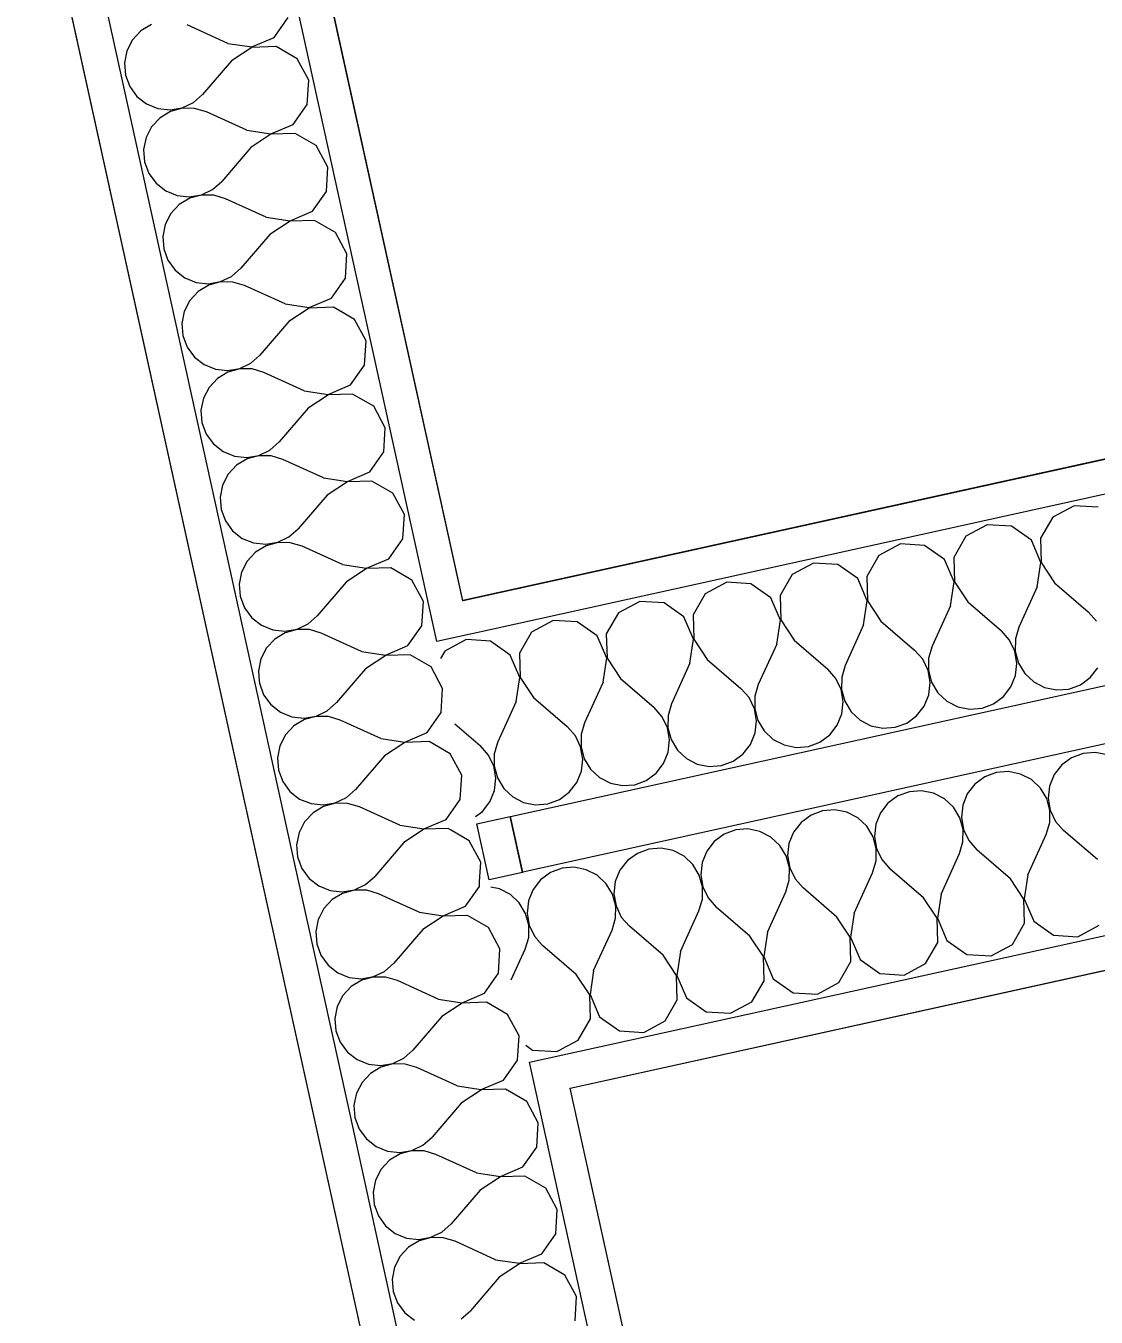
# Model space of a CAD drawing. Header units: millimetres. Extents: x 755110 to 820807, y -116979 to -66610.
# Drawn here: x 779191.7 to 779568.9, y -108217.1 to -107762.2 of the extents above; entities that cross this region are included whole.
import ezdxf

# ---------------------------------------------------------------- set-up
doc = ezdxf.new("R2010")
doc.units = ezdxf.units.MM
doc.header["$MEASUREMENT"] = 0
doc.layers.add('New_Dimensioning - General', color=7, linetype='Continuous')
doc.layers.add('New_Structural - Bearing', color=7, linetype='Continuous')
doc.layers.add('New_Dimensioning - General_Pen_No__1', color=7, linetype='Continuous', lineweight=13)
doc.layers.add('New_Structural - Bearing_Pen_No__1', color=7, linetype='Continuous', lineweight=13)
doc.styles.add('GENERATED_STYLE_1', font='')
doc.styles.get('GENERATED_STYLE_1').set_extended_font_data('Arial')
doc.dimstyles.new('GENERATED_STYLE__1', dxfattribs={"dimtxt": 200, "dimasz": 95, "dimexe": 0.18, "dimexo": 0.0625, "dimgap": 0, "dimtad": 1, "dimdec": 0, "dimzin": 0, "dimdsep": 46, "dimtxsty": 'GENERATED_STYLE_1', "dimblk": 'ARROWHEAD_2', "dimblk1": 'ARROWHEAD_2', "dimblk2": 'ARROWHEAD_2', "dimcen": 0.09, "dimse1": 1, "dimse2": 1, "dimclrd": 7, "dimclre": 7, "dimclrt": 7, "dimadec": 0, "dimazin": 0, "dimtfac": 1, "dimtdec": 4, "dimtmove": 0, "dimatfit": 3, "dimfxl": 0, "dimtolj": 1, "dimtzin": 0, "dimarcsym": 0})

# ---------------------------------------------------------------- blocks, each defined once
blk = doc.blocks.new('*X122')
at = {"layer": 'New_Structural - Bearing_Pen_No__1', "color": 7, "linetype": 'Continuous', "lineweight": 13}
for p, q in [((779368.97, -108070.07), (779368.9, -108070.23)), ((779371.93, -108083.97), (779372.06, -108084.13)), ((779380.44, -108122.63), (779380.53, -108122.58))]:
    blk.add_line(p, q, dxfattribs=at)
blk = doc.blocks.new('*X123')
at = {"layer": 'New_Structural - Bearing_Pen_No__1', "color": 7, "linetype": 'Continuous', "lineweight": 13}
for p, q in [((779358.6, -108066.18), (779355.59, -108065.58)), ((779362.44, -108068.16), (779358.6, -108066.18)), ((779365.6, -108071.11), (779362.44, -108068.16)), ((779368.83, -108070.4), (779368.36, -108074.7)), ((779368.9, -108070.23), (779368.83, -108070.4)), ((779367.83, -108074.82), (779365.6, -108071.11)), ((779368.96, -108078.99), (779367.83, -108074.82)), ((779368.36, -108074.7), (779369.09, -108078.96)), ((779368.91, -108083.31), (779368.96, -108078.99)), ((779369.09, -108078.96), (779370.95, -108082.86)), ((779367.68, -108087.45), (779368.91, -108083.31)), ((779370.95, -108082.86), (779371.93, -108083.97)), ((779362.78, -108098.24), (779367.68, -108087.45)), ((779367.85, -108121.27), (779370.28, -108122.99)), ((779370.28, -108122.99), (779378.83, -108123.5)), ((779378.83, -108123.5), (779380.44, -108122.63))]:
    blk.add_line(p, q, dxfattribs=at)
blk = doc.blocks.new('*X124')
at = {"layer": 'New_Structural - Bearing_Pen_No__1', "color": 7, "linetype": 'Continuous', "lineweight": 13}
for p, q in [((779560.2, -108020), (779556.71, -108022.55)), ((779564.25, -108018.49), (779560.2, -108020)), ((779568.56, -108018.16), (779564.25, -108018.49)), ((779572.8, -108019.01), (779568.56, -108018.16)), ((779533.65, -108025.23), (779529.6, -108026.74)), ((779537.96, -108024.9), (779533.65, -108025.23)), ((779542.2, -108025.75), (779537.96, -108024.9)), ((779556.71, -108022.55), (779554.06, -108025.96)), ((779526.11, -108029.29), (779523.46, -108032.7)), ((779529.6, -108026.74), (779526.11, -108029.29)), ((779546.04, -108027.73), (779542.2, -108025.75)), ((779549.2, -108030.68), (779546.04, -108027.73)), ((779552.43, -108029.97), (779551.96, -108034.26)), ((779554.06, -108025.96), (779552.43, -108029.97)), ((779499, -108033.48), (779495.51, -108036.03)), ((779503.05, -108031.97), (779499, -108033.48)), ((779507.36, -108031.63), (779503.05, -108031.97)), ((779511.6, -108032.49), (779507.36, -108031.63)), ((779515.44, -108034.46), (779511.6, -108032.49)), ((779518.6, -108037.42), (779515.44, -108034.46)), ((779523.46, -108032.7), (779521.83, -108036.71)), ((779551.43, -108034.38), (779549.2, -108030.68)), ((779552.56, -108038.55), (779551.43, -108034.38)), ((779551.96, -108034.26), (779552.69, -108038.52)), ((779472.45, -108038.71), (779468.4, -108040.22)), ((779476.76, -108038.37), (779472.45, -108038.71)), ((779481, -108039.23), (779476.76, -108038.37)), ((779495.51, -108036.03), (779492.86, -108039.44)), ((779520.83, -108041.12), (779518.6, -108037.42)), ((779521.83, -108036.71), (779521.36, -108041)), ((779552.51, -108042.87), (779552.56, -108038.55)), ((779552.69, -108038.52), (779554.55, -108042.43)), ((779464.91, -108042.77), (779462.26, -108046.18)), ((779468.4, -108040.22), (779464.91, -108042.77)), ((779484.84, -108041.2), (779481, -108039.23)), ((779488, -108044.16), (779484.84, -108041.2)), ((779491.23, -108043.44), (779490.76, -108047.74)), ((779492.86, -108039.44), (779491.23, -108043.44)), ((779521.96, -108045.29), (779520.83, -108041.12)), ((779521.36, -108041), (779522.09, -108045.26)), ((779551.28, -108047.02), (779552.51, -108042.87)), ((779554.55, -108042.43), (779557.4, -108045.67)), ((779437.8, -108046.95), (779434.31, -108049.51)), ((779441.85, -108045.45), (779437.8, -108046.95)), ((779446.16, -108045.11), (779441.85, -108045.45)), ((779450.4, -108045.96), (779446.16, -108045.11)), ((779454.24, -108047.94), (779450.4, -108045.96)), ((779457.4, -108050.89), (779454.24, -108047.94)), ((779462.26, -108046.18), (779460.63, -108050.18)), ((779490.23, -108047.86), (779488, -108044.16)), ((779491.36, -108052.03), (779490.23, -108047.86)), ((779490.76, -108047.74), (779491.49, -108052)), ((779521.91, -108049.61), (779521.96, -108045.29)), ((779522.09, -108045.26), (779523.95, -108049.17)), ((779544.8, -108061.28), (779551.28, -108047.02)), ((779569.28, -108055.89), (779557.4, -108045.67)), ((779411.25, -108052.19), (779407.2, -108053.69)), ((779415.56, -108051.85), (779411.25, -108052.19)), ((779419.8, -108052.7), (779415.56, -108051.85)), ((779423.64, -108054.68), (779419.8, -108052.7)), ((779434.31, -108049.51), (779431.65, -108052.92)), ((779459.63, -108054.6), (779457.4, -108050.89)), ((779460.63, -108050.18), (779460.16, -108054.48)), ((779491.31, -108056.35), (779491.36, -108052.03)), ((779491.49, -108052), (779493.35, -108055.9)), ((779520.68, -108053.76), (779521.91, -108049.61)), ((779523.95, -108049.17), (779526.8, -108052.41)), ((779538.68, -108062.63), (779526.8, -108052.41)), ((779403.71, -108056.25), (779401.05, -108059.66)), ((779407.2, -108053.69), (779403.71, -108056.25)), ((779426.8, -108057.63), (779423.64, -108054.68)), ((779430.03, -108056.92), (779429.56, -108061.22)), ((779431.65, -108052.92), (779430.03, -108056.92)), ((779460.76, -108058.77), (779459.63, -108054.6)), ((779460.16, -108054.48), (779460.89, -108058.74)), ((779490.08, -108060.5), (779491.31, -108056.35)), ((779493.35, -108055.9), (779496.2, -108059.15)), ((779514.2, -108068.02), (779520.68, -108053.76)), ((779376.6, -108060.43), (779373.11, -108062.99)), ((779380.65, -108058.93), (779376.6, -108060.43)), ((779384.96, -108058.59), (779380.65, -108058.93)), ((779389.2, -108059.44), (779384.96, -108058.59)), ((779393.04, -108061.42), (779389.2, -108059.44)), ((779396.2, -108064.37), (779393.04, -108061.42)), ((779401.05, -108059.66), (779399.43, -108063.66)), ((779429.03, -108061.34), (779426.8, -108057.63)), ((779430.16, -108065.51), (779429.03, -108061.34)), ((779429.56, -108061.22), (779430.29, -108065.48)), ((779460.71, -108063.09), (779460.76, -108058.77)), ((779460.89, -108058.74), (779462.75, -108062.64)), ((779483.6, -108074.76), (779490.08, -108060.5)), ((779508.08, -108069.37), (779496.2, -108059.15)), ((779544.8, -108061.28), (779543.52, -108069.75)), ((779370.45, -108066.39), (779368.97, -108070.07)), ((779373.11, -108062.99), (779370.45, -108066.39)), ((779398.43, -108068.08), (779396.2, -108064.37)), ((779399.43, -108063.66), (779398.96, -108067.96)), ((779430.11, -108069.83), (779430.16, -108065.51)), ((779430.29, -108065.48), (779432.15, -108069.38)), ((779459.48, -108067.24), (779460.71, -108063.09)), ((779462.75, -108062.64), (779465.6, -108065.89)), ((779477.48, -108076.11), (779465.6, -108065.89)), ((779543.4, -108069.77), (779538.68, -108062.63)), ((779399.56, -108072.25), (779398.43, -108068.08)), ((779398.96, -108067.96), (779399.69, -108072.22)), ((779428.88, -108073.97), (779430.11, -108069.83)), ((779432.15, -108069.38), (779435, -108072.63)), ((779453, -108081.5), (779459.48, -108067.24)), ((779512.8, -108076.51), (779508.08, -108069.37)), ((779514.2, -108068.02), (779512.92, -108076.49)), ((779543.65, -108078.33), (779543.4, -108069.77)), ((779543.52, -108069.75), (779546.88, -108077.62)), ((779399.51, -108076.57), (779399.56, -108072.25)), ((779399.69, -108072.22), (779401.55, -108076.12)), ((779422.4, -108088.24), (779428.88, -108073.97)), ((779446.88, -108082.85), (779435, -108072.63)), ((779483.6, -108074.76), (779482.32, -108083.22)), ((779398.28, -108080.71), (779399.51, -108076.57)), ((779401.55, -108076.12), (779404.4, -108079.37)), ((779416.28, -108089.58), (779404.4, -108079.37)), ((779482.2, -108083.25), (779477.48, -108076.11)), ((779513.05, -108085.07), (779512.8, -108076.51)), ((779512.92, -108076.49), (779516.28, -108084.36)), ((779539.37, -108085.75), (779543.65, -108078.33)), ((779546.88, -108077.62), (779553.88, -108082.55)), ((779562.43, -108083.06), (779569.97, -108079.01)), ((779372.06, -108084.13), (779373.8, -108086.1)), ((779391.8, -108094.98), (779398.28, -108080.71)), ((779451.6, -108089.99), (779446.88, -108082.85)), ((779453, -108081.5), (779451.72, -108089.96)), ((779482.45, -108091.81), (779482.2, -108083.25)), ((779482.32, -108083.22), (779485.68, -108091.1)), ((779516.28, -108084.36), (779523.28, -108089.29)), ((779553.88, -108082.55), (779562.43, -108083.06)), ((779385.68, -108096.32), (779373.8, -108086.1)), ((779422.4, -108088.24), (779421.12, -108096.7)), ((779508.77, -108092.49), (779513.05, -108085.07)), ((779531.83, -108089.8), (779539.37, -108085.75)), ((779421, -108096.73), (779416.28, -108089.58)), ((779451.85, -108098.55), (779451.6, -108089.99)), ((779451.72, -108089.96), (779455.08, -108097.84)), ((779478.17, -108099.23), (779482.45, -108091.81)), ((779485.68, -108091.1), (779492.68, -108096.03)), ((779501.23, -108096.54), (779508.77, -108092.49)), ((779523.28, -108089.29), (779531.83, -108089.8)), ((779390.4, -108103.47), (779385.68, -108096.32)), ((779391.8, -108094.98), (779390.52, -108103.44)), ((779421.25, -108105.29), (779421, -108096.73)), ((779421.12, -108096.7), (779424.48, -108104.58)), ((779455.08, -108097.84), (779462.08, -108102.77)), ((779492.68, -108096.03), (779501.23, -108096.54)), ((779447.57, -108105.96), (779451.85, -108098.55)), ((779462.08, -108102.77), (779470.63, -108103.28)), ((779470.63, -108103.28), (779478.17, -108099.23)), ((779390.65, -108112.03), (779390.4, -108103.47)), ((779390.52, -108103.44), (779393.88, -108111.32)), ((779416.97, -108112.7), (779421.25, -108105.29)), ((779424.48, -108104.58), (779431.48, -108109.51)), ((779440.03, -108110.02), (779447.57, -108105.96)), ((779393.88, -108111.32), (779400.88, -108116.25)), ((779431.48, -108109.51), (779440.03, -108110.02)), ((779386.37, -108119.44), (779390.65, -108112.03)), ((779400.88, -108116.25), (779409.43, -108116.76)), ((779409.43, -108116.76), (779416.97, -108112.7)), ((779380.53, -108122.58), (779386.37, -108119.44))]:
    blk.add_line(p, q, dxfattribs=at)
blk = doc.blocks.new('*X125')
at = {"layer": 'New_Structural - Bearing_Pen_No__1', "color": 7, "linetype": 'Continuous', "lineweight": 13}
for p, q in [((779348.81, -107978.52), (779348.7, -107978.52)), ((779357.27, -108016.98), (779357.22, -108017.18)), ((779360.24, -108030.92), (779360.37, -108031.04))]:
    blk.add_line(p, q, dxfattribs=at)
blk = doc.blocks.new('*X126')
at = {"layer": 'New_Structural - Bearing_Pen_No__1', "color": 7, "linetype": 'Continuous', "lineweight": 13}
for p, q in [((779346.88, -107978.41), (779339.34, -107982.47)), ((779348.7, -107978.52), (779346.88, -107978.41)), ((779339.34, -107982.47), (779337.85, -107985.04)), ((779342.92, -108008.08), (779351.9, -108015.8)), ((779354.76, -108019.05), (779351.9, -108015.8)), ((779356.62, -108022.95), (779354.76, -108019.05)), ((779356.8, -108018.6), (779356.75, -108022.92)), ((779357.22, -108017.18), (779356.8, -108018.6)), ((779357.35, -108027.21), (779356.62, -108022.95)), ((779356.75, -108022.92), (779357.88, -108027.09)), ((779356.88, -108031.51), (779357.35, -108027.21)), ((779357.88, -108027.09), (779360.11, -108030.8)), ((779355.25, -108035.51), (779356.88, -108031.51)), ((779360.11, -108030.8), (779360.24, -108030.92)), ((779350.12, -108040.74), (779352.6, -108038.92)), ((779352.6, -108038.92), (779355.25, -108035.51))]:
    blk.add_line(p, q, dxfattribs=at)
blk = doc.blocks.new('*X127')
at = {"layer": 'New_Structural - Bearing_Pen_No__1', "color": 7, "linetype": 'Continuous', "lineweight": 13}
for p, q in [((779561.08, -107931.24), (779553.54, -107935.29)), ((779569.62, -107931.75), (779561.08, -107931.24)), ((779530.48, -107937.97), (779522.94, -107942.03)), ((779539.02, -107938.49), (779530.48, -107937.97)), ((779546.03, -107943.42), (779539.02, -107938.49)), ((779553.54, -107935.29), (779549.26, -107942.71)), ((779522.94, -107942.03), (779518.66, -107949.45)), ((779549.39, -107951.29), (779546.03, -107943.42)), ((779549.26, -107942.71), (779549.51, -107951.27)), ((779499.88, -107944.71), (779492.34, -107948.77)), ((779508.42, -107945.23), (779499.88, -107944.71)), ((779515.43, -107950.16), (779508.42, -107945.23)), ((779469.28, -107951.45), (779461.74, -107955.51)), ((779477.82, -107951.97), (779469.28, -107951.45)), ((779484.83, -107956.9), (779477.82, -107951.97)), ((779492.34, -107948.77), (779488.06, -107956.19)), ((779518.79, -107958.03), (779515.43, -107950.16)), ((779518.66, -107949.45), (779518.91, -107958)), ((779548.11, -107959.76), (779549.39, -107951.29)), ((779549.51, -107951.27), (779554.23, -107958.41)), ((779461.74, -107955.51), (779457.46, -107962.92)), ((779488.19, -107964.77), (779484.83, -107956.9)), ((779488.06, -107956.19), (779488.31, -107964.74)), ((779438.68, -107958.19), (779431.14, -107962.25)), ((779447.22, -107958.71), (779438.68, -107958.19)), ((779454.22, -107963.64), (779447.22, -107958.71)), ((779517.51, -107966.5), (779518.79, -107958.03)), ((779518.91, -107958), (779523.63, -107965.15)), ((779548.11, -107959.76), (779541.62, -107974.02)), ((779554.23, -107958.41), (779566.1, -107968.63)), ((779408.08, -107964.93), (779400.54, -107968.99)), ((779416.62, -107965.44), (779408.08, -107964.93)), ((779423.62, -107970.37), (779416.62, -107965.44)), ((779431.14, -107962.25), (779426.86, -107969.66)), ((779457.59, -107971.51), (779454.22, -107963.64)), ((779457.46, -107962.92), (779457.71, -107971.48)), ((779486.91, -107973.24), (779488.19, -107964.77)), ((779488.31, -107964.74), (779493.03, -107971.89)), ((779523.63, -107965.15), (779535.5, -107975.37)), ((779400.54, -107968.99), (779396.26, -107976.4)), ((779426.99, -107978.25), (779423.62, -107970.37)), ((779426.86, -107969.66), (779427.11, -107978.22)), ((779517.51, -107966.5), (779511.02, -107980.76)), ((779568.96, -107971.87), (779566.1, -107968.63)), ((779377.48, -107971.67), (779369.94, -107975.73)), ((779386.02, -107972.18), (779377.48, -107971.67)), ((779393.02, -107977.11), (779386.02, -107972.18)), ((779456.31, -107979.98), (779457.59, -107971.51)), ((779457.71, -107971.48), (779462.43, -107978.63)), ((779486.91, -107973.24), (779480.42, -107987.5)), ((779493.03, -107971.89), (779504.9, -107982.11)), ((779538.36, -107978.61), (779535.5, -107975.37)), ((779541.62, -107974.02), (779540.4, -107978.16)), ((779355.42, -107978.92), (779348.81, -107978.52)), ((779362.42, -107983.85), (779355.42, -107978.92)), ((779369.94, -107975.73), (779365.66, -107983.14)), ((779396.39, -107984.99), (779393.02, -107977.11)), ((779396.26, -107976.4), (779396.51, -107984.96)), ((779425.71, -107986.72), (779426.99, -107978.25)), ((779427.11, -107978.22), (779431.83, -107985.37)), ((779456.31, -107979.98), (779449.82, -107994.24)), ((779462.43, -107978.63), (779474.3, -107988.85)), ((779540.22, -107982.51), (779538.36, -107978.61)), ((779540.4, -107978.16), (779540.35, -107982.49)), ((779365.79, -107991.73), (779362.42, -107983.85)), ((779365.66, -107983.14), (779365.91, -107991.7)), ((779507.76, -107985.35), (779504.9, -107982.11)), ((779511.02, -107980.76), (779509.8, -107984.9)), ((779540.95, -107986.78), (779540.22, -107982.51)), ((779540.35, -107982.49), (779541.48, -107986.66)), ((779395.11, -107993.45), (779396.39, -107984.99)), ((779396.51, -107984.96), (779401.23, -107992.11)), ((779425.71, -107986.72), (779419.22, -108000.98)), ((779431.83, -107985.37), (779443.7, -107995.59)), ((779477.16, -107992.09), (779474.3, -107988.85)), ((779480.42, -107987.5), (779479.2, -107991.64)), ((779509.62, -107989.25), (779507.76, -107985.35)), ((779509.8, -107984.9), (779509.75, -107989.23)), ((779540.48, -107991.07), (779540.95, -107986.78)), ((779541.48, -107986.66), (779543.71, -107990.36)), ((779566.8, -107991.75), (779569.45, -107988.34)), ((779364.51, -108000.19), (779365.79, -107991.73)), ((779365.91, -107991.7), (779370.63, -107998.85)), ((779395.11, -107993.45), (779388.62, -108007.72)), ((779401.23, -107992.11), (779413.1, -108002.32)), ((779479.02, -107995.99), (779477.16, -107992.09)), ((779479.2, -107991.64), (779479.15, -107995.97)), ((779510.35, -107993.51), (779509.62, -107989.25)), ((779509.75, -107989.23), (779510.88, -107993.4)), ((779509.88, -107997.81), (779510.35, -107993.51)), ((779510.88, -107993.4), (779513.11, -107997.1)), ((779538.85, -107995.08), (779540.48, -107991.07)), ((779543.71, -107990.36), (779546.87, -107993.31)), ((779546.87, -107993.31), (779550.71, -107995.29)), ((779563.31, -107994.3), (779566.8, -107991.75)), ((779446.56, -107998.83), (779443.7, -107995.59)), ((779449.82, -107994.24), (779448.6, -107998.38)), ((779479.75, -108000.25), (779479.02, -107995.99)), ((779479.15, -107995.97), (779480.28, -108000.14)), ((779508.25, -108001.82), (779509.88, -107997.81)), ((779513.11, -107997.1), (779516.27, -108000.05)), ((779536.2, -107998.49), (779538.85, -107995.08)), ((779550.71, -107995.29), (779554.95, -107996.14)), ((779554.95, -107996.14), (779559.26, -107995.81)), ((779559.26, -107995.81), (779563.31, -107994.3)), ((779364.51, -108000.19), (779358.02, -108014.46)), ((779370.63, -107998.85), (779382.5, -108009.06)), ((779415.96, -108005.57), (779413.1, -108002.32)), ((779419.22, -108000.98), (779418, -108005.12)), ((779448.42, -108002.73), (779446.56, -107998.83)), ((779449.15, -108006.99), (779448.42, -108002.73)), ((779448.6, -107998.38), (779448.55, -108002.7)), ((779448.55, -108002.7), (779449.68, -108006.88)), ((779479.28, -108004.55), (779479.75, -108000.25)), ((779480.28, -108000.14), (779482.51, -108003.84)), ((779505.6, -108005.23), (779508.25, -108001.82)), ((779516.27, -108000.05), (779520.11, -108002.03)), ((779520.11, -108002.03), (779524.35, -108002.88)), ((779524.35, -108002.88), (779528.66, -108002.54)), ((779528.66, -108002.54), (779532.71, -108001.04)), ((779532.71, -108001.04), (779536.2, -107998.49)), ((779417.82, -108009.47), (779415.96, -108005.57)), ((779418, -108005.12), (779417.95, -108009.44)), ((779448.68, -108011.29), (779449.15, -108006.99)), ((779449.68, -108006.88), (779451.91, -108010.58)), ((779477.65, -108008.56), (779479.28, -108004.55)), ((779482.51, -108003.84), (779485.67, -108006.79)), ((779485.67, -108006.79), (779489.51, -108008.77)), ((779502.11, -108007.78), (779505.6, -108005.23)), ((779385.36, -108012.31), (779382.5, -108009.06)), ((779387.4, -108011.86), (779387.35, -108016.18)), ((779388.62, -108007.72), (779387.4, -108011.86)), ((779418.55, -108013.73), (779417.82, -108009.47)), ((779417.95, -108009.44), (779419.08, -108013.61)), ((779447.05, -108015.3), (779448.68, -108011.29)), ((779451.91, -108010.58), (779455.07, -108013.53)), ((779475, -108011.97), (779477.65, -108008.56)), ((779489.51, -108008.77), (779493.75, -108009.62)), ((779493.75, -108009.62), (779498.06, -108009.28)), ((779498.06, -108009.28), (779502.11, -108007.78)), ((779358.02, -108014.46), (779357.27, -108016.98)), ((779387.22, -108016.21), (779385.36, -108012.31)), ((779387.95, -108020.47), (779387.22, -108016.21)), ((779387.35, -108016.18), (779388.48, -108020.35)), ((779418.08, -108018.03), (779418.55, -108013.73)), ((779419.08, -108013.61), (779421.31, -108017.32)), ((779444.4, -108018.7), (779447.05, -108015.3)), ((779455.07, -108013.53), (779458.91, -108015.51)), ((779458.91, -108015.51), (779463.15, -108016.36)), ((779463.15, -108016.36), (779467.46, -108016.02)), ((779467.46, -108016.02), (779471.51, -108014.52)), ((779471.51, -108014.52), (779475, -108011.97)), ((779387.48, -108024.77), (779387.95, -108020.47)), ((779388.48, -108020.35), (779390.71, -108024.06)), ((779416.45, -108022.03), (779418.08, -108018.03)), ((779421.31, -108017.32), (779424.47, -108020.27)), ((779424.47, -108020.27), (779428.31, -108022.25)), ((779440.91, -108021.26), (779444.4, -108018.7)), ((779385.85, -108028.77), (779387.48, -108024.77)), ((779390.71, -108024.06), (779393.87, -108027.01)), ((779410.31, -108028), (779413.8, -108025.44)), ((779413.8, -108025.44), (779416.45, -108022.03)), ((779428.31, -108022.25), (779432.55, -108023.1)), ((779432.55, -108023.1), (779436.86, -108022.76)), ((779436.86, -108022.76), (779440.91, -108021.26)), ((779383.2, -108032.18), (779385.85, -108028.77)), ((779393.87, -108027.01), (779397.71, -108028.99)), ((779397.71, -108028.99), (779401.95, -108029.84)), ((779401.95, -108029.84), (779406.26, -108029.5)), ((779406.26, -108029.5), (779410.31, -108028)), ((779360.37, -108031.04), (779363.27, -108033.75)), ((779363.27, -108033.75), (779367.11, -108035.73)), ((779379.71, -108034.74), (779383.2, -108032.18)), ((779367.11, -108035.73), (779371.35, -108036.58)), ((779371.35, -108036.58), (779375.66, -108036.24)), ((779375.66, -108036.24), (779379.71, -108034.74))]:
    blk.add_line(p, q, dxfattribs=at)
blk = doc.blocks.new('*D162')
at = {"layer": 'New_Dimensioning - General_Pen_No__1', "color": 7, "linetype": 'Continuous', "lineweight": 13}
for p, q in [((780976.36, -111183.57), (780936.04, -111000.46)), ((780978, -111023.22), (780934.4, -111160.81)), ((780077.13, -111285.62), (780956.2, -111092.02)), ((780097.29, -111377.17), (780056.96, -111194.06)), ((780098.93, -111216.82), (780055.33, -111354.41))]:
    blk.add_line(p, q, dxfattribs=at)
at = {"layer": 'New_Dimensioning - General_Pen_No__1', "color": 7, "lineweight": 13, "insert": (780285.73, -111198.72), "char_height": 200, "attachment_point": 7, "rotation": 12.42, "style": 'GENERATED_STYLE_1'}
blk.add_mtext('\\A1;{\\pql;\\fArial|b0|i0|c0|p34;900}', dxfattribs=at)
blk = doc.blocks.new('ARROWHEAD_2')
at = {"color": 0, "linetype": 'Continuous', "lineweight": 0}
for p, q in [((-0.3781, -0.655), (0.3781, 0.655)), ((0, 0), (-1, 0))]:
    blk.add_line(p, q, dxfattribs=at)
blk = doc.blocks.new('*D165')
at = {"layer": 'New_Dimensioning - General_Pen_No__1', "color": 7, "linetype": 'Continuous', "lineweight": 13}
for p, q in [((781615.21, -111861.92), (781574.88, -111678.81)), ((781573.25, -111839.16), (781616.85, -111701.57)), ((781595.05, -111770.37), (781654.74, -111757.22)), ((777025.26, -112776.77), (781595.05, -111770.37)), ((777045.42, -112868.33), (777005.1, -112685.22)), ((777047.06, -112707.97), (777003.46, -112845.57)), ((774658.28, -113298.05), (777025.26, -112776.77))]:
    blk.add_line(p, q, dxfattribs=at)
at = {"layer": 'New_Dimensioning - General_Pen_No__1', "color": 7, "lineweight": 13, "insert": (778967.61, -112308.05), "char_height": 200, "attachment_point": 7, "rotation": 12.42, "style": 'GENERATED_STYLE_1'}
blk.add_mtext('\\A1;{\\pql;\\fArial|b0|i0|c0|p34;4\xa0679}', dxfattribs=at)
blk = doc.blocks.new('*D167')
at = {"layer": 'New_Dimensioning - General_Pen_No__1', "color": 7, "linetype": 'Continuous', "lineweight": 13}
for p, q in [((781306.88, -103183.99), (779220.64, -93711)), ((781238.08, -103162.19), (781375.68, -103205.79)), ((781398.44, -103163.83), (781215.32, -103204.15)), ((782511.31, -108652.93), (781306.88, -103183.99)), ((782602.86, -108632.77), (782419.75, -108673.1)), ((782442.51, -108631.14), (782580.11, -108674.73)), ((782524.46, -108712.63), (782511.31, -108652.93))]:
    blk.add_line(p, q, dxfattribs=at)
at = {"layer": 'New_Dimensioning - General_Pen_No__1', "color": 7, "lineweight": 13, "insert": (781943.57, -106261), "char_height": 200, "attachment_point": 7, "rotation": 102.42, "style": 'GENERATED_STYLE_1'}
blk.add_mtext('\\A1;{\\pql;\\fArial|b0|i0|c0|p34;5\xa0600}', dxfattribs=at)
blk = doc.blocks.new('*D170')
at = {"layer": 'New_Dimensioning - General_Pen_No__1', "color": 7, "linetype": 'Continuous', "lineweight": 13}
for p, q in [((781169.76, -106280.96), (781145.02, -106168.65)), ((781261.31, -106260.8), (781078.2, -106301.12)), ((781100.96, -106259.16), (781238.55, -106302.76)), ((781730.03, -108824.99), (781169.76, -106280.96)), ((781661.23, -108803.2), (781798.83, -108846.79)), ((781821.59, -108804.83), (781638.47, -108845.16))]:
    blk.add_line(p, q, dxfattribs=at)
at = {"layer": 'New_Dimensioning - General_Pen_No__1', "color": 7, "lineweight": 13, "char_height": 200, "attachment_point": 7, "rotation": 102.42, "style": 'GENERATED_STYLE_1'}
for s, insert in [('\\A1;{\\pql;\\fArial|b0|i0|c0|p34;115}', (781232.06, -106749.86)), ('\\A1;{\\pql;\\fArial|b0|i0|c0|p34;2\xa0605}', (781484.37, -107895.52))]:
    blk.add_mtext(s, dxfattribs=dict(at, insert=insert))
blk = doc.blocks.new('*D171')
at = {"layer": 'New_Dimensioning - General_Pen_No__1', "color": 7, "linetype": 'Continuous', "lineweight": 13}
for p, q in [((781145.02, -106168.65), (780525.6, -103356.05)), ((781076.22, -106146.85), (781213.82, -106190.45)), ((781236.58, -106148.49), (781053.47, -106188.81)), ((781169.76, -106280.96), (781145.02, -106168.65)), ((781261.31, -106260.8), (781078.2, -106301.12)), ((781100.96, -106259.16), (781238.55, -106302.76)), ((781730.03, -108824.99), (781169.76, -106280.96))]:
    blk.add_line(p, q, dxfattribs=at)
blk = doc.blocks.new('*D181')
at = {"layer": 'New_Dimensioning - General_Pen_No__1', "color": 7, "linetype": 'Continuous', "lineweight": 13}
for p, q in [((779709.14, -94069.32), (779695.99, -94009.62)), ((779777.93, -94091.11), (779640.34, -94047.52)), ((779800.69, -94049.15), (779617.58, -94089.48)), ((783004.75, -109033.72), (779709.14, -94069.32)), ((782935.96, -109011.92), (783073.55, -109055.51)), ((783096.31, -109013.55), (782913.2, -109053.88)), ((783017.9, -109093.41), (783004.75, -109033.72))]:
    blk.add_line(p, q, dxfattribs=at)
at = {"layer": 'New_Dimensioning - General_Pen_No__1', "color": 7, "lineweight": 13, "insert": (781407.75, -101968.17), "char_height": 200, "attachment_point": 7, "rotation": 102.42, "style": 'GENERATED_STYLE_1'}
blk.add_mtext('\\A1;{\\pql;\\fArial|b0|i0|c0|p34;15\xa0323}', dxfattribs=at)
blk = doc.blocks.new('*X311')
at = {"layer": 'New_Structural - Bearing_Pen_No__1', "color": 7, "linetype": 'Continuous', "lineweight": 13}
for p, q in [((779360.08, -108133.52), (779363.65, -108128.45)), ((779343.74, -108135.6), (779339.63, -108133.74)), ((779352.2, -108136.88), (779360.08, -108133.52)), ((779343.74, -108135.6), (779352.2, -108136.88)), ((779352.23, -108137.01), (779345.09, -108141.72)), ((779360.79, -108136.75), (779352.23, -108137.01)), ((779368.2, -108141.03), (779360.79, -108136.75)), ((779307.69, -108140.77), (779307.35, -108142.44)), ((779307.35, -108142.44), (779307.69, -108146.75)), ((779345.09, -108141.72), (779334.87, -108153.6)), ((779372.26, -108148.57), (779368.2, -108141.03)), ((779307.69, -108146.75), (779309.19, -108150.8)), ((779309.19, -108150.8), (779311.75, -108154.29)), ((779371.75, -108157.12), (779372.26, -108148.57)), ((779311.75, -108154.29), (779315.16, -108156.95)), ((779315.16, -108156.95), (779319.16, -108158.57)), ((779327.72, -108158.32), (779331.62, -108156.46)), ((779331.62, -108156.46), (779334.87, -108153.6)), ((779366.82, -108164.12), (779371.75, -108157.12)), ((779319.87, -108161.8), (779316.92, -108164.96)), ((779319.16, -108158.57), (779323.46, -108159.04)), ((779323.58, -108159.57), (779319.87, -108161.8)), ((779323.46, -108159.04), (779327.72, -108158.32)), ((779327.75, -108158.44), (779323.58, -108159.57)), ((779332.07, -108158.49), (779327.75, -108158.44)), ((779336.21, -108159.72), (779332.07, -108158.49)), ((779350.48, -108166.2), (779336.21, -108159.72)), ((779316.92, -108164.96), (779314.94, -108168.8)), ((779350.48, -108166.2), (779358.94, -108167.48)), ((779358.94, -108167.48), (779366.82, -108164.12)), ((779314.94, -108168.8), (779314.09, -108173.04)), ((779358.97, -108167.61), (779351.82, -108172.32)), ((779367.53, -108167.35), (779358.97, -108167.61)), ((779374.94, -108171.63), (779367.53, -108167.35)), ((779314.09, -108173.04), (779314.43, -108177.35)), ((779351.82, -108172.32), (779341.61, -108184.2)), ((779379, -108179.17), (779374.94, -108171.63)), ((779314.43, -108177.35), (779315.93, -108181.4)), ((779378.49, -108187.72), (779379, -108179.17)), ((779315.93, -108181.4), (779318.49, -108184.89)), ((779338.36, -108187.06), (779341.61, -108184.2)), ((779318.49, -108184.89), (779321.9, -108187.55)), ((779321.9, -108187.55), (779325.9, -108189.17)), ((779325.9, -108189.17), (779330.2, -108189.64)), ((779330.2, -108189.64), (779334.46, -108188.92)), ((779334.49, -108189.04), (779330.32, -108190.17)), ((779334.46, -108188.92), (779338.36, -108187.06)), ((779338.81, -108189.09), (779334.49, -108189.04)), ((779342.95, -108190.32), (779338.81, -108189.09)), ((779373.56, -108194.72), (779378.49, -108187.72)), ((779326.61, -108192.4), (779323.66, -108195.56)), ((779330.32, -108190.17), (779326.61, -108192.4)), ((779357.22, -108196.8), (779342.95, -108190.32)), ((779323.66, -108195.56), (779321.68, -108199.4)), ((779357.22, -108196.8), (779365.68, -108198.08)), ((779365.71, -108198.21), (779358.56, -108202.92)), ((779365.68, -108198.08), (779373.56, -108194.72)), ((779374.27, -108197.95), (779365.71, -108198.21)), ((779381.68, -108202.23), (779374.27, -108197.95)), ((779321.68, -108199.4), (779320.83, -108203.64)), ((779358.56, -108202.92), (779348.35, -108214.8)), ((779385.74, -108209.77), (779381.68, -108202.23)), ((779320.83, -108203.64), (779321.17, -108207.95)), ((779321.17, -108207.95), (779322.67, -108212)), ((779322.67, -108212), (779325.23, -108215.49)), ((779385.23, -108218.32), (779385.74, -108209.77)), ((779325.23, -108215.49), (779328.64, -108218.15)), ((779345.1, -108217.66), (779348.35, -108214.8))]:
    blk.add_line(p, q, dxfattribs=at)
blk = doc.blocks.new('*X312')
at = {"layer": 'New_Structural - Bearing_Pen_No__1', "color": 7, "linetype": 'Continuous', "lineweight": 13}
for p, q in [((779346.6, -108072.32), (779351.53, -108065.32)), ((779351.53, -108065.32), (779351.63, -108063.72)), ((779330.26, -108074.4), (779321.4, -108070.37)), ((779330.26, -108074.4), (779338.73, -108075.68)), ((779338.73, -108075.68), (779346.6, -108072.32)), ((779347.31, -108075.55), (779338.75, -108075.81)), ((779354.73, -108079.83), (779347.31, -108075.55)), ((779294.73, -108077), (779293.87, -108081.24)), ((779295.17, -108076.15), (779294.73, -108077)), ((779338.75, -108075.81), (779331.61, -108080.52)), ((779358.78, -108087.37), (779354.73, -108079.83)), ((779293.87, -108081.24), (779294.21, -108085.55)), ((779331.61, -108080.52), (779321.39, -108092.4)), ((779294.21, -108085.55), (779295.72, -108089.6)), ((779358.27, -108095.92), (779358.78, -108087.37)), ((779295.72, -108089.6), (779298.27, -108093.09)), ((779298.27, -108093.09), (779301.68, -108095.75)), ((779318.14, -108095.26), (779321.39, -108092.4)), ((779301.68, -108095.75), (779305.68, -108097.37)), ((779305.68, -108097.37), (779309.98, -108097.84)), ((779309.98, -108097.84), (779314.24, -108097.12)), ((779314.27, -108097.24), (779310.1, -108098.37)), ((779314.24, -108097.12), (779318.14, -108095.26)), ((779318.59, -108097.29), (779314.27, -108097.24)), ((779322.74, -108098.52), (779318.59, -108097.29)), ((779353.34, -108102.92), (779358.27, -108095.92)), ((779306.4, -108100.6), (779303.44, -108103.76)), ((779310.1, -108098.37), (779306.4, -108100.6)), ((779337, -108105), (779322.74, -108098.52)), ((779303.44, -108103.76), (779301.47, -108107.6)), ((779337, -108105), (779345.46, -108106.28)), ((779345.49, -108106.41), (779338.35, -108111.12)), ((779345.46, -108106.28), (779353.34, -108102.92)), ((779354.05, -108106.15), (779345.49, -108106.41)), ((779361.47, -108110.43), (779354.05, -108106.15)), ((779301.47, -108107.6), (779300.61, -108111.84)), ((779300.61, -108111.84), (779300.95, -108116.15)), ((779338.35, -108111.12), (779328.13, -108123)), ((779365.52, -108117.97), (779361.47, -108110.43)), ((779300.95, -108116.15), (779302.46, -108120.2)), ((779302.46, -108120.2), (779305.01, -108123.69)), ((779365.01, -108126.52), (779365.52, -108117.97)), ((779305.01, -108123.69), (779308.42, -108126.35)), ((779324.88, -108125.86), (779328.13, -108123)), ((779308.42, -108126.35), (779312.42, -108127.97)), ((779312.42, -108127.97), (779316.72, -108128.44)), ((779316.84, -108128.97), (779313.14, -108131.2)), ((779316.72, -108128.44), (779320.98, -108127.72)), ((779321.01, -108127.84), (779316.84, -108128.97)), ((779320.98, -108127.72), (779324.88, -108125.86)), ((779325.33, -108127.89), (779321.01, -108127.84)), ((779329.48, -108129.12), (779325.33, -108127.89)), ((779339.63, -108133.74), (779329.48, -108129.12)), ((779363.65, -108128.45), (779365.01, -108126.52)), ((779310.18, -108134.36), (779308.2, -108138.2)), ((779313.14, -108131.2), (779310.18, -108134.36)), ((779308.2, -108138.2), (779307.69, -108140.77))]:
    blk.add_line(p, q, dxfattribs=at)
blk = doc.blocks.new('*X313')
at = {"layer": 'New_Structural - Bearing_Pen_No__1', "color": 7, "linetype": 'Continuous', "lineweight": 13}
for p, q in [((779347.99, -108049.23), (779341.35, -108045.4)), ((779324.87, -108049.92), (779314.65, -108061.8)), ((779326.9, -108048.58), (779324.87, -108049.92)), ((779352.04, -108056.77), (779347.99, -108049.23)), ((779288.27, -108057.09), (779288.98, -108059)), ((779351.63, -108063.72), (779352.04, -108056.77)), ((779288.98, -108059), (779291.53, -108062.49)), ((779311.41, -108064.66), (779314.65, -108061.8)), ((779291.53, -108062.49), (779294.94, -108065.15)), ((779294.94, -108065.15), (779298.95, -108066.77)), ((779307.5, -108066.52), (779311.41, -108064.66)), ((779299.66, -108070), (779296.7, -108073.16)), ((779298.95, -108066.77), (779303.24, -108067.24)), ((779303.36, -108067.77), (779299.66, -108070)), ((779303.24, -108067.24), (779307.5, -108066.52)), ((779307.53, -108066.64), (779303.36, -108067.77)), ((779311.85, -108066.69), (779307.53, -108066.64)), ((779316, -108067.92), (779311.85, -108066.69)), ((779321.4, -108070.37), (779316, -108067.92)), ((779296.7, -108073.16), (779295.17, -108076.15))]:
    blk.add_line(p, q, dxfattribs=at)
blk = doc.blocks.new('*X314')
at = {"layer": 'New_Structural - Bearing_Pen_No__1', "color": 7, "linetype": 'Continuous', "lineweight": 13}
for p, q in [((779318.54, -107984.01), (779311.39, -107988.72)), ((779316.27, -107983.55), (779318.51, -107983.88)), ((779318.51, -107983.88), (779322.52, -107982.17)), ((779327.09, -107983.75), (779318.54, -107984.01)), ((779334.51, -107988.03), (779327.09, -107983.75)), ((779311.39, -107988.72), (779301.17, -108000.6)), ((779338.57, -107995.57), (779334.51, -107988.03)), ((779273.93, -107992.87), (779274, -107993.75)), ((779274, -107993.75), (779275.5, -107997.8)), ((779275.5, -107997.8), (779278.05, -108001.29)), ((779338.05, -108004.12), (779338.57, -107995.57)), ((779278.05, -108001.29), (779281.46, -108003.95)), ((779297.93, -108003.46), (779301.17, -108000.6)), ((779281.46, -108003.95), (779285.47, -108005.57)), ((779285.47, -108005.57), (779289.76, -108006.04)), ((779289.88, -108006.57), (779286.18, -108008.8)), ((779289.76, -108006.04), (779294.03, -108005.32)), ((779294.05, -108005.44), (779289.88, -108006.57)), ((779294.03, -108005.32), (779297.93, -108003.46)), ((779298.38, -108005.49), (779294.05, -108005.44)), ((779302.52, -108006.72), (779298.38, -108005.49)), ((779316.78, -108013.2), (779302.52, -108006.72)), ((779333.12, -108011.12), (779338.05, -108004.12)), ((779286.18, -108008.8), (779283.23, -108011.96)), ((779325.25, -108014.48), (779333.12, -108011.12)), ((779281.25, -108015.8), (779280.4, -108020.04)), ((779283.23, -108011.96), (779281.25, -108015.8)), ((779316.78, -108013.2), (779325.25, -108014.48)), ((779325.27, -108014.61), (779318.13, -108019.32)), ((779333.83, -108014.35), (779325.27, -108014.61)), ((779341.25, -108018.63), (779333.83, -108014.35)), ((779280.4, -108020.04), (779280.74, -108024.35)), ((779318.13, -108019.32), (779307.91, -108031.2)), ((779345.3, -108026.17), (779341.25, -108018.63)), ((779280.74, -108024.35), (779282.24, -108028.4)), ((779282.24, -108028.4), (779284.79, -108031.89)), ((779344.79, -108034.72), (779345.3, -108026.17)), ((779284.79, -108031.89), (779288.2, -108034.55)), ((779288.2, -108034.55), (779292.21, -108036.17)), ((779300.77, -108035.92), (779304.67, -108034.06)), ((779304.67, -108034.06), (779307.91, -108031.2)), ((779292.21, -108036.17), (779296.5, -108036.64)), ((779296.62, -108037.17), (779292.92, -108039.4)), ((779296.5, -108036.64), (779300.77, -108035.92)), ((779300.79, -108036.04), (779296.62, -108037.17)), ((779305.11, -108036.09), (779300.79, -108036.04)), ((779309.26, -108037.32), (779305.11, -108036.09)), ((779323.52, -108043.8), (779309.26, -108037.32)), ((779339.86, -108041.72), (779344.79, -108034.72)), ((779289.97, -108042.56), (779287.99, -108046.4)), ((779292.92, -108039.4), (779289.97, -108042.56)), ((779331.99, -108045.08), (779339.86, -108041.72)), ((779287.99, -108046.4), (779287.14, -108050.64)), ((779323.52, -108043.8), (779331.99, -108045.08)), ((779332.01, -108045.21), (779326.9, -108048.58)), ((779340.57, -108044.95), (779332.01, -108045.21)), ((779341.35, -108045.4), (779340.57, -108044.95)), ((779287.14, -108050.64), (779287.47, -108054.95)), ((779287.47, -108054.95), (779288.27, -108057.09))]:
    blk.add_line(p, q, dxfattribs=at)
blk = doc.blocks.new('*X315')
at = {"layer": 'New_Structural - Bearing_Pen_No__1', "color": 7, "linetype": 'Continuous', "lineweight": 13}
for p, q in [((779235.97, -107761.77), (779232.27, -107764)), ((779279.21, -107766.32), (779284.14, -107759.32)), ((779232.27, -107764), (779229.31, -107767.16)), ((779262.87, -107768.4), (779248.61, -107761.92)), ((779271.34, -107769.68), (779279.21, -107766.32)), ((779229.31, -107767.16), (779227.34, -107771)), ((779262.87, -107768.4), (779271.34, -107769.68)), ((779271.36, -107769.81), (779264.22, -107774.52)), ((779279.92, -107769.55), (779271.36, -107769.81)), ((779287.34, -107773.83), (779279.92, -107769.55)), ((779227.34, -107771), (779226.48, -107775.24)), ((779226.48, -107775.24), (779226.82, -107779.55)), ((779264.22, -107774.52), (779254, -107786.4)), ((779291.39, -107781.37), (779287.34, -107773.83)), ((779226.82, -107779.55), (779228.33, -107783.6)), ((779228.33, -107783.6), (779230.88, -107787.09)), ((779290.88, -107789.92), (779291.39, -107781.37)), ((779230.88, -107787.09), (779234.29, -107789.75)), ((779250.75, -107789.26), (779254, -107786.4)), ((779234.29, -107789.75), (779238.29, -107791.37)), ((779238.29, -107791.37), (779242.59, -107791.84)), ((779242.71, -107792.37), (779239.01, -107794.6)), ((779242.59, -107791.84), (779246.85, -107791.12)), ((779246.88, -107791.24), (779242.71, -107792.37)), ((779246.85, -107791.12), (779250.75, -107789.26)), ((779251.2, -107791.29), (779246.88, -107791.24)), ((779255.35, -107792.52), (779251.2, -107791.29)), ((779269.61, -107799), (779255.35, -107792.52)), ((779285.95, -107796.92), (779290.88, -107789.92)), ((779236.05, -107797.76), (779234.08, -107801.6)), ((779239.01, -107794.6), (779236.05, -107797.76)), ((779278.07, -107800.28), (779285.95, -107796.92)), ((779234.08, -107801.6), (779233.22, -107805.84)), ((779269.61, -107799), (779278.07, -107800.28)), ((779278.1, -107800.41), (779270.96, -107805.12)), ((779286.66, -107800.15), (779278.1, -107800.41)), ((779294.07, -107804.43), (779286.66, -107800.15)), ((779233.22, -107805.84), (779233.56, -107810.15)), ((779270.96, -107805.12), (779260.74, -107817)), ((779298.13, -107811.97), (779294.07, -107804.43)), ((779233.56, -107810.15), (779235.06, -107814.2)), ((779235.06, -107814.2), (779237.62, -107817.69)), ((779297.62, -107820.52), (779298.13, -107811.97)), ((779237.62, -107817.69), (779241.03, -107820.35)), ((779241.03, -107820.35), (779245.03, -107821.97)), ((779253.59, -107821.72), (779257.49, -107819.86)), ((779257.49, -107819.86), (779260.74, -107817)), ((779292.69, -107827.52), (779297.62, -107820.52)), ((779245.74, -107825.2), (779242.79, -107828.36)), ((779245.03, -107821.97), (779249.33, -107822.44)), ((779249.45, -107822.97), (779245.74, -107825.2)), ((779249.33, -107822.44), (779253.59, -107821.72)), ((779253.62, -107821.84), (779249.45, -107822.97)), ((779257.94, -107821.89), (779253.62, -107821.84)), ((779262.09, -107823.12), (779257.94, -107821.89)), ((779276.35, -107829.6), (779262.09, -107823.12)), ((779242.79, -107828.36), (779240.81, -107832.2)), ((779276.35, -107829.6), (779284.81, -107830.88)), ((779284.81, -107830.88), (779292.69, -107827.52)), ((779240.81, -107832.2), (779239.96, -107836.44)), ((779284.84, -107831.01), (779277.69, -107835.72)), ((779293.4, -107830.75), (779284.84, -107831.01)), ((779300.81, -107835.03), (779293.4, -107830.75)), ((779239.96, -107836.44), (779240.3, -107840.75)), ((779277.69, -107835.72), (779267.48, -107847.6)), ((779304.87, -107842.57), (779300.81, -107835.03)), ((779240.3, -107840.75), (779241.8, -107844.8)), ((779304.36, -107851.12), (779304.87, -107842.57)), ((779241.8, -107844.8), (779244.36, -107848.29)), ((779264.23, -107850.46), (779267.48, -107847.6)), ((779244.36, -107848.29), (779247.77, -107850.95)), ((779247.77, -107850.95), (779251.77, -107852.57)), ((779251.77, -107852.57), (779256.07, -107853.04)), ((779256.07, -107853.04), (779260.33, -107852.32)), ((779260.36, -107852.44), (779256.19, -107853.57)), ((779260.33, -107852.32), (779264.23, -107850.46)), ((779264.68, -107852.49), (779260.36, -107852.44)), ((779268.82, -107853.72), (779264.68, -107852.49)), ((779299.43, -107858.12), (779304.36, -107851.12)), ((779252.48, -107855.8), (779249.53, -107858.96)), ((779256.19, -107853.57), (779252.48, -107855.8)), ((779283.09, -107860.2), (779268.82, -107853.72)), ((779249.53, -107858.96), (779247.55, -107862.8)), ((779283.09, -107860.2), (779291.55, -107861.48)), ((779291.58, -107861.61), (779284.43, -107866.32)), ((779291.55, -107861.48), (779299.43, -107858.12)), ((779300.14, -107861.35), (779291.58, -107861.61)), ((779307.55, -107865.63), (779300.14, -107861.35)), ((779247.55, -107862.8), (779246.7, -107867.04)), ((779284.43, -107866.32), (779274.22, -107878.2)), ((779311.61, -107873.17), (779307.55, -107865.63)), ((779246.7, -107867.04), (779247.04, -107871.35)), ((779247.04, -107871.35), (779248.54, -107875.4)), ((779248.54, -107875.4), (779251.1, -107878.89)), ((779311.1, -107881.72), (779311.61, -107873.17)), ((779251.1, -107878.89), (779254.51, -107881.55)), ((779270.97, -107881.06), (779274.22, -107878.2)), ((779254.51, -107881.55), (779258.51, -107883.17)), ((779258.51, -107883.17), (779262.81, -107883.64)), ((779262.93, -107884.17), (779259.22, -107886.4)), ((779262.81, -107883.64), (779267.07, -107882.92)), ((779267.1, -107883.04), (779262.93, -107884.17)), ((779267.07, -107882.92), (779270.97, -107881.06)), ((779271.42, -107883.09), (779267.1, -107883.04)), ((779275.56, -107884.32), (779271.42, -107883.09)), ((779289.83, -107890.8), (779275.56, -107884.32)), ((779306.17, -107888.72), (779311.1, -107881.72)), ((779259.22, -107886.4), (779256.27, -107889.56)), ((779298.29, -107892.08), (779306.17, -107888.72)), ((779254.29, -107893.4), (779253.44, -107897.64)), ((779256.27, -107889.56), (779254.29, -107893.4)), ((779289.83, -107890.8), (779298.29, -107892.08)), ((779298.32, -107892.21), (779291.17, -107896.92)), ((779306.88, -107891.95), (779298.32, -107892.21)), ((779314.29, -107896.23), (779306.88, -107891.95)), ((779253.44, -107897.64), (779253.78, -107901.95)), ((779291.17, -107896.92), (779280.95, -107908.8)), ((779318.35, -107903.77), (779314.29, -107896.23)), ((779253.78, -107901.95), (779255.28, -107906)), ((779255.28, -107906), (779257.84, -107909.49)), ((779317.83, -107912.32), (779318.35, -107903.77)), ((779257.84, -107909.49), (779261.24, -107912.15)), ((779273.81, -107913.52), (779277.71, -107911.66)), ((779277.71, -107911.66), (779280.95, -107908.8)), ((779261.24, -107912.15), (779265.25, -107913.77)), ((779265.25, -107913.77), (779269.55, -107914.24)), ((779269.66, -107914.77), (779265.96, -107917)), ((779269.55, -107914.24), (779273.81, -107913.52)), ((779273.84, -107913.64), (779269.66, -107914.77)), ((779278.16, -107913.69), (779273.84, -107913.64)), ((779282.3, -107914.92), (779278.16, -107913.69)), ((779296.56, -107921.4), (779282.3, -107914.92)), ((779312.9, -107919.32), (779317.83, -107912.32)), ((779263.01, -107920.16), (779261.03, -107924)), ((779265.96, -107917), (779263.01, -107920.16)), ((779305.03, -107922.68), (779312.9, -107919.32)), ((779261.03, -107924), (779260.18, -107928.24)), ((779296.56, -107921.4), (779305.03, -107922.68)), ((779305.06, -107922.81), (779297.91, -107927.52)), ((779313.62, -107922.55), (779305.06, -107922.81)), ((779321.03, -107926.83), (779313.62, -107922.55)), ((779260.18, -107928.24), (779260.52, -107932.55)), ((779297.91, -107927.52), (779287.69, -107939.4)), ((779325.09, -107934.37), (779321.03, -107926.83)), ((779260.52, -107932.55), (779262.02, -107936.6)), ((779324.57, -107942.92), (779325.09, -107934.37)), ((779262.02, -107936.6), (779264.57, -107940.09)), ((779264.57, -107940.09), (779267.98, -107942.75)), ((779267.98, -107942.75), (779271.99, -107944.37)), ((779280.55, -107944.12), (779284.45, -107942.26)), ((779284.45, -107942.26), (779287.69, -107939.4)), ((779319.64, -107949.92), (779324.57, -107942.92)), ((779272.7, -107947.6), (779269.75, -107950.76)), ((779271.99, -107944.37), (779276.29, -107944.84)), ((779276.4, -107945.37), (779272.7, -107947.6)), ((779276.29, -107944.84), (779280.55, -107944.12)), ((779280.58, -107944.24), (779276.4, -107945.37)), ((779284.9, -107944.29), (779280.58, -107944.24)), ((779289.04, -107945.52), (779284.9, -107944.29)), ((779303.3, -107952), (779289.04, -107945.52)), ((779269.75, -107950.76), (779267.77, -107954.6)), ((779303.3, -107952), (779311.77, -107953.28)), ((779311.77, -107953.28), (779319.64, -107949.92)), ((779267.77, -107954.6), (779266.92, -107958.84)), ((779311.8, -107953.41), (779304.65, -107958.12)), ((779320.36, -107953.15), (779311.8, -107953.41)), ((779327.77, -107957.43), (779320.36, -107953.15)), ((779266.92, -107958.84), (779267.26, -107963.15)), ((779304.65, -107958.12), (779294.43, -107970)), ((779331.83, -107964.97), (779327.77, -107957.43)), ((779267.26, -107963.15), (779268.76, -107967.2)), ((779331.31, -107973.52), (779331.83, -107964.97)), ((779268.76, -107967.2), (779271.31, -107970.69)), ((779271.31, -107970.69), (779274.72, -107973.35)), ((779291.19, -107972.86), (779294.43, -107970)), ((779274.72, -107973.35), (779278.73, -107974.97)), ((779278.73, -107974.97), (779283.03, -107975.44)), ((779283.03, -107975.44), (779287.29, -107974.72)), ((779287.31, -107974.84), (779283.14, -107975.97)), ((779287.29, -107974.72), (779291.19, -107972.86)), ((779291.64, -107974.89), (779287.31, -107974.84)), ((779295.78, -107976.12), (779291.64, -107974.89)), ((779326.38, -107980.52), (779331.31, -107973.52)), ((779279.44, -107978.2), (779276.49, -107981.36)), ((779283.14, -107975.97), (779279.44, -107978.2)), ((779310.04, -107982.6), (779295.78, -107976.12)), ((779276.49, -107981.36), (779274.51, -107985.2)), ((779310.04, -107982.6), (779316.27, -107983.55)), ((779322.52, -107982.17), (779326.38, -107980.52)), ((779274.51, -107985.2), (779273.66, -107989.44)), ((779273.66, -107989.44), (779273.93, -107992.87))]:
    blk.add_line(p, q, dxfattribs=at)

msp = doc.modelspace()

# ---------------------------------------------------------------- linework, layer by layer
at = {"layer": 'New_Structural - Bearing_Pen_No__1', "color": 7, "linetype": 'Continuous', "lineweight": 13}
for p, q in [((779345.68, -107964.78), (779205.32, -107327.45)), ((779336.54, -107979.08), (779193.6, -107330.04)), ((779117.13, -107346.88), (779419.42, -108719.48)), ((779129.34, -107344.19), (779272.28, -107993.23)), ((780224.85, -107771.16), (779345.77, -107964.76)), ((780227.43, -107782.88), (779348.35, -107976.48)), ((779380.98, -108124.63), (780260.05, -107931.03)), ((779345.77, -107964.76), (779345.68, -107964.78)), ((779345.77, -107964.76), (779345.68, -107964.78)), ((779383.56, -108136.35), (780166.08, -107964.01)), ((779348.26, -107976.5), (779336.54, -107979.08)), ((779348.26, -107976.5), (779336.54, -107979.08)), ((779348.35, -107976.48), (779348.26, -107976.5)), ((779272.28, -107993.23), (779286.43, -108057.49)), ((779350.69, -108043.34), (779362.41, -108040.76)), ((779350.69, -108043.34), (779362.41, -108040.76)), ((779355.01, -108062.97), (779350.69, -108043.34)), ((779362.41, -108040.76), (779362.51, -108040.74)), ((779362.41, -108040.76), (779362.51, -108040.74)), ((779366.73, -108060.39), (779362.41, -108040.76)), ((779286.43, -108057.49), (779290.75, -108077.12)), ((779366.73, -108060.39), (779355.01, -108062.97)), ((779366.73, -108060.39), (779355.01, -108062.97)), ((779366.83, -108060.37), (779366.73, -108060.39)), ((779366.83, -108060.37), (779366.73, -108060.39)), ((779290.75, -108077.12), (779304.91, -108141.38)), ((779369.17, -108127.23), (779380.88, -108124.65)), ((779369.17, -108127.23), (779380.88, -108124.65)), ((779380.88, -108124.65), (779380.98, -108124.63)), ((779495.89, -108702.64), (779369.17, -108127.23)), ((779383.47, -108136.37), (779383.56, -108136.35)), ((779383.47, -108136.37), (779383.56, -108136.35)), ((779507.61, -108700.06), (779383.47, -108136.37)), ((779304.91, -108141.38), (779431.63, -108716.79))]:
    msp.add_line(p, q, dxfattribs=at)
at = {"layer": 'New_Structural - Bearing_Pen_No__1', "color": 7, "linetype": 'Continuous', "lineweight": 13, "flags": 128}
for points in [[(779345.75, -107964.66), (779205.41, -107327.43)], [(779117.03, -107346.9), (779419.32, -108719.5)], [(780102.16, -107798.08), (779345.75, -107964.66)], [(779362.51, -108040.74), (780241.58, -107847.14)], [(780245.9, -107866.77), (779366.83, -108060.37)], [(779383.58, -108136.45), (780166.09, -107964.11)], [(779366.83, -108060.37), (779362.51, -108040.74)], [(779507.71, -108700.04), (779383.58, -108136.45)]]:
    msp.add_lwpolyline(points, dxfattribs=at)

# ---------------------------------------------------------------- block references
at = {"layer": 'New_Structural - Bearing', "color": 7, "lineweight": 35}
for name in ['*X315', '*X127', '*X124', '*X126', '*X125', '*X314', '*X313', '*X312', '*X123', '*X122', '*X311']:
    msp.add_blockref(name, (0, 0), dxfattribs=at)

# ---------------------------------------------------------------- dimensions: what is measured, and where the dimension line sits
at = {"layer": 'New_Dimensioning - General', "color": 7, "linetype": 'Continuous', "lineweight": 13}
for base, p1, p2, angle, picture, middle, turn in [((781306.88, -103183.99), (782238.84, -108712.94), (780896.75, -103274.31), 102.42, '*D167', (781772.03, -105947.02), 102.42), ((779709.14, -94069.32), (781085.44, -109456.41), (777884.55, -94471.15), 102.42, '*D181', (781219.8, -101579.74), 102.42), ((781145.02, -106168.65), (778138.1, -106948.62), (778113.37, -106836.31), 102.42, '*D171', (781085.21, -106548.01), 102.42), ((781595.05, -111770.37), (775215.95, -104561.24), (781085.44, -109456.41), 12.42, '*D165', (779281.59, -112136.5), 12.42), ((781169.76, -106280.96), (778464.97, -109544.06), (778138.1, -106948.62), 102.42, '*D170', (781312.83, -107581.54), 102.42), ((780956.2, -111092.02), (779507.71, -108700.04), (779965.01, -106591.33), 12.42, '*D162', (780487.58, -111051.87), 12.42)]:
    dim = msp.add_linear_dim(base=base, p1=p1, p2=p2, angle=angle, dimstyle='GENERATED_STYLE__1', dxfattribs=at)
    dim.commit()
    dim.dimension.update_dxf_attribs({"geometry": picture, "text_midpoint": middle, "dimtype": 160, "text_rotation": turn})

doc.saveas('drawing.dxf')
